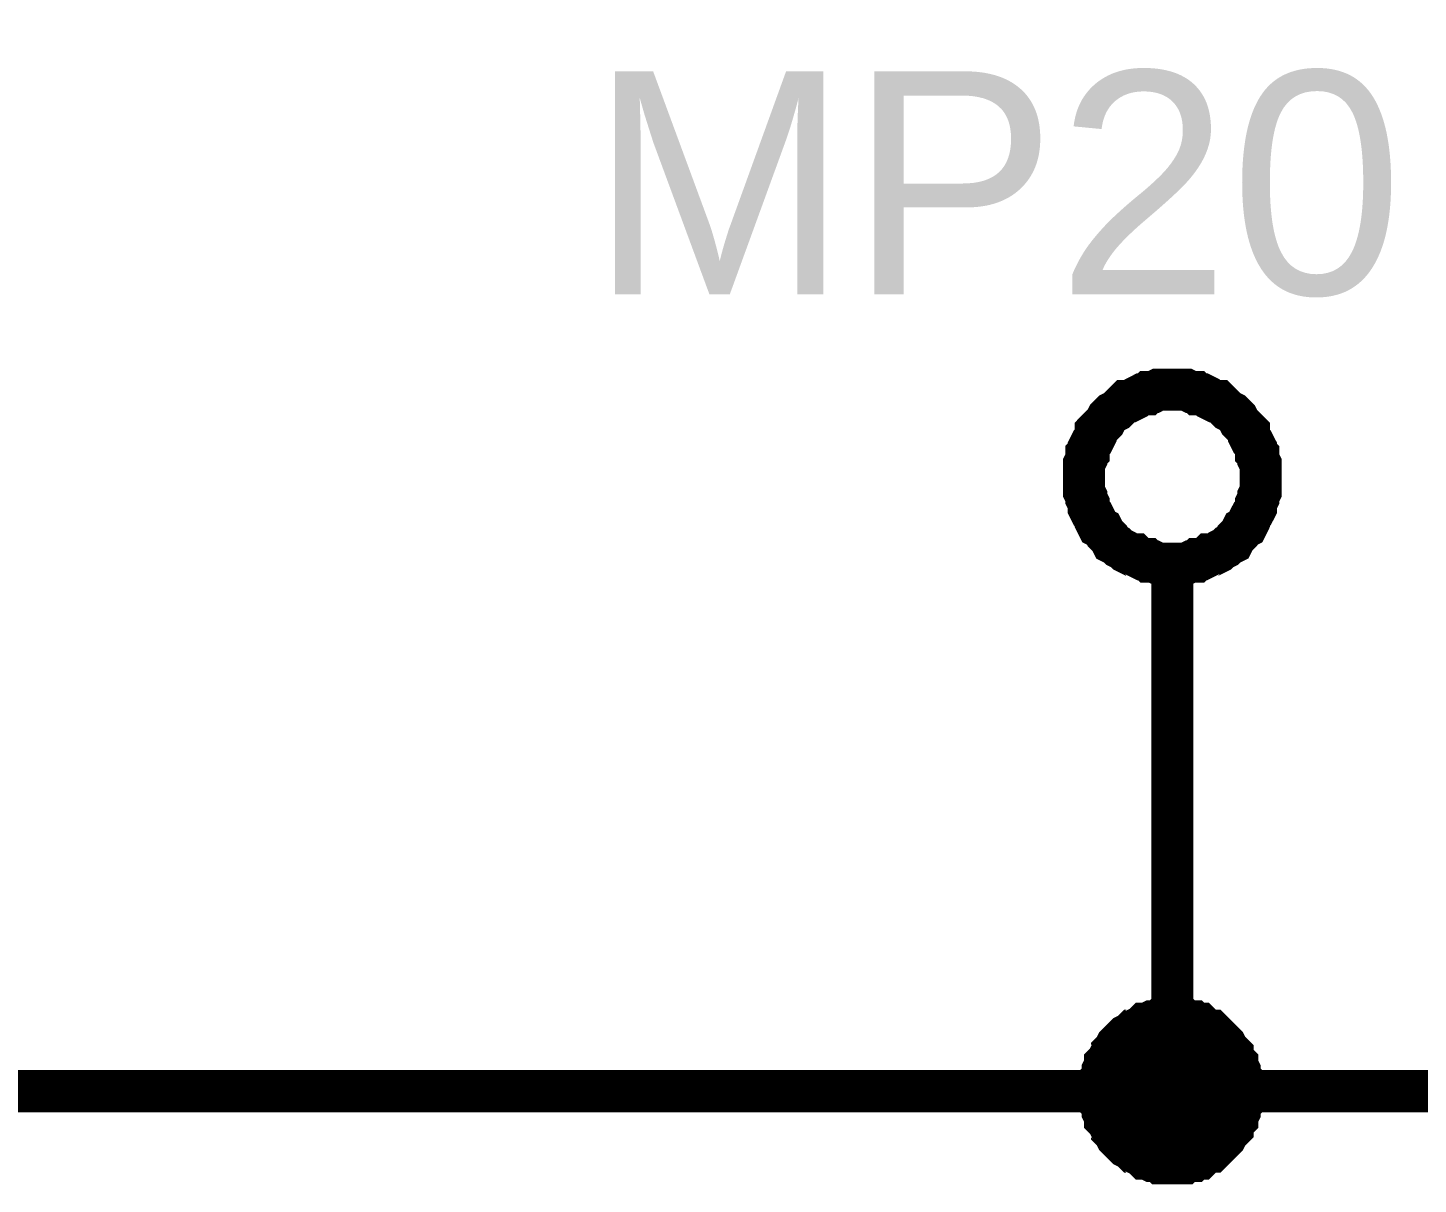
# Model space of a CAD drawing. Header units: millimetres. Extents: x -2024 to 917, y -725 to 13.
# Drawn here: x 803.76 to 813.67, y -351.96 to -343.72 of the extents above; entities that cross this region are included whole.
import ezdxf

# ---------------------------------------------------------------- set-up
doc = ezdxf.new("R2010")
doc.units = ezdxf.units.MM
doc.layers.add('Sheet', color=255, linetype='Continuous')
doc.styles.get("Standard").update_dxf_attribs({"font": 'arial.ttf'})

msp = doc.modelspace()

# ---------------------------------------------------------------- linework, layer by layer
at = {"layer": 'Sheet'}
for points, const_width in [([(819.4177, -336.2927), (821.9169, -336.2927), (821.9169, -351.295), (811.92, -351.295), (799.424, -351.295)], 0.2997), ([(811.2911, -346.9235), (811.2911, -346.8903), (811.2911, -346.8572), (811.2911, -346.8241), (811.3076, -346.791), (811.3076, -346.7579), (811.3242, -346.7413), (811.3242, -346.7082), (811.3408, -346.6751), (811.3573, -346.6585), (811.3739, -346.6254), (811.3739, -346.5923), (811.3904, -346.5757), (811.4235, -346.5426), (811.4401, -346.5261), (811.4566, -346.4929), (811.4732, -346.4764), (811.4897, -346.4598), (811.5228, -346.4433), (811.5394, -346.4267), (811.5725, -346.3936), (811.589, -346.377), (811.6221, -346.377), (811.6552, -346.3605), (811.6718, -346.3439), (811.7049, -346.3273), (811.738, -346.3273), (811.7545, -346.3108), (811.7876, -346.3108), (811.8207, -346.2942), (811.8538, -346.2942), (811.8869, -346.2942), (811.92, -346.2942)], 0.2997), ([(811.92, -346.2942), (811.8869, -346.2942), (811.8538, -346.2942), (811.8207, -346.2942), (811.7876, -346.3108), (811.7545, -346.3108), (811.738, -346.3273), (811.7049, -346.3273), (811.6718, -346.3439), (811.6552, -346.3605), (811.6221, -346.377), (811.589, -346.377), (811.5725, -346.3936), (811.5394, -346.4267), (811.5228, -346.4433), (811.4897, -346.4598), (811.4732, -346.4764), (811.4566, -346.4929), (811.4401, -346.5261), (811.4235, -346.5426), (811.3904, -346.5757), (811.3739, -346.5923), (811.3739, -346.6254), (811.3573, -346.6585), (811.3408, -346.6751), (811.3242, -346.7082), (811.3242, -346.7413), (811.3076, -346.7579), (811.3076, -346.791), (811.2911, -346.8241), (811.2911, -346.8572), (811.2911, -346.8903), (811.2911, -346.9235)], 0.2997), ([(811.92, -346.2942), (811.92, -346.2942)], 0.2997), ([(811.92, -346.2942), (811.9531, -346.2942), (811.9862, -346.2942), (812.0193, -346.2942), (812.0524, -346.3108), (812.0855, -346.3108), (812.1021, -346.3273), (812.1352, -346.3273), (812.1683, -346.3439), (812.1849, -346.3605), (812.218, -346.377), (812.2511, -346.377), (812.2676, -346.3936), (812.3007, -346.4267), (812.3173, -346.4433), (812.3504, -346.4598), (812.3669, -346.4764), (812.3835, -346.4929), (812.4, -346.5261), (812.4166, -346.5426), (812.4497, -346.5757), (812.4662, -346.5923), (812.4662, -346.6254), (812.4828, -346.6585), (812.4993, -346.6751), (812.5159, -346.7082), (812.5159, -346.7413), (812.5324, -346.7579), (812.5324, -346.791), (812.549, -346.8241), (812.549, -346.8572), (812.549, -346.8903), (812.549, -346.9235)], 0.2997), ([(812.549, -346.9235), (812.549, -346.8903), (812.549, -346.8572), (812.549, -346.8241), (812.5324, -346.791), (812.5324, -346.7579), (812.5159, -346.7413), (812.5159, -346.7082), (812.4993, -346.6751), (812.4828, -346.6585), (812.4662, -346.6254), (812.4662, -346.5923), (812.4497, -346.5757), (812.4166, -346.5426), (812.4, -346.5261), (812.3835, -346.4929), (812.3669, -346.4764), (812.3504, -346.4598), (812.3173, -346.4433), (812.3007, -346.4267), (812.2676, -346.3936), (812.2511, -346.377), (812.218, -346.377), (812.1849, -346.3605), (812.1683, -346.3439), (812.1352, -346.3273), (812.1021, -346.3273), (812.0855, -346.3108), (812.0524, -346.3108), (812.0193, -346.2942), (811.9862, -346.2942), (811.9531, -346.2942), (811.92, -346.2942)], 0.2997), ([(811.92, -347.5361), (811.8869, -347.5361), (811.8538, -347.5361), (811.8207, -347.5361), (811.7876, -347.5196), (811.7545, -347.5196), (811.738, -347.503), (811.7049, -347.503), (811.6718, -347.4865), (811.6552, -347.4699), (811.6221, -347.4699), (811.589, -347.4533), (811.5725, -347.4368), (811.5394, -347.4202), (811.5228, -347.4037), (811.4897, -347.3871), (811.4732, -347.354), (811.4566, -347.3374), (811.4401, -347.3209), (811.4235, -347.2878), (811.3904, -347.2712), (811.3739, -347.2381), (811.3739, -347.2215), (811.3573, -347.1884), (811.3408, -347.1718), (811.3242, -347.1387), (811.3242, -347.1056), (811.3076, -347.0725), (811.3076, -347.0559), (811.2911, -347.0228), (811.2911, -346.9897), (811.2911, -346.9566), (811.2911, -346.9235)], 0.2997), ([(811.2911, -346.9235), (811.2911, -346.9235)], 0.2997), ([(811.2911, -346.9235), (811.2911, -346.9566), (811.2911, -346.9897), (811.2911, -347.0228), (811.3076, -347.0559), (811.3076, -347.0725), (811.3242, -347.1056), (811.3242, -347.1387), (811.3408, -347.1718), (811.3573, -347.1884), (811.3739, -347.2215), (811.3739, -347.2381), (811.3904, -347.2712), (811.4235, -347.2878), (811.4401, -347.3209), (811.4566, -347.3374), (811.4732, -347.354), (811.4897, -347.3871), (811.5228, -347.4037), (811.5394, -347.4202), (811.5725, -347.4368), (811.589, -347.4533), (811.6221, -347.4699), (811.6552, -347.4699), (811.6718, -347.4865), (811.7049, -347.503), (811.738, -347.503), (811.7545, -347.5196), (811.7876, -347.5196), (811.8207, -347.5361), (811.8538, -347.5361), (811.8869, -347.5361), (811.92, -347.5361)], 0.2997), ([(812.549, -346.9235), (812.549, -346.9566), (812.549, -346.9897), (812.549, -347.0228), (812.5324, -347.0559), (812.5324, -347.0725), (812.5159, -347.1056), (812.5159, -347.1387), (812.4993, -347.1718), (812.4828, -347.1884), (812.4662, -347.2215), (812.4662, -347.2381), (812.4497, -347.2712), (812.4166, -347.2878), (812.4, -347.3209), (812.3835, -347.3374), (812.3669, -347.354), (812.3504, -347.3871), (812.3173, -347.4037), (812.3007, -347.4202), (812.2676, -347.4368), (812.2511, -347.4533), (812.218, -347.4699), (812.1849, -347.4699), (812.1683, -347.4865), (812.1352, -347.503), (812.1021, -347.503), (812.0855, -347.5196), (812.0524, -347.5196), (812.0193, -347.5361), (811.9862, -347.5361), (811.9531, -347.5361), (811.92, -347.5361)], 0.2997), ([(811.92, -347.5361), (811.9531, -347.5361), (811.9862, -347.5361), (812.0193, -347.5361), (812.0524, -347.5196), (812.0855, -347.5196), (812.1021, -347.503), (812.1352, -347.503), (812.1683, -347.4865), (812.1849, -347.4699), (812.218, -347.4699), (812.2511, -347.4533), (812.2676, -347.4368), (812.3007, -347.4202), (812.3173, -347.4037), (812.3504, -347.3871), (812.3669, -347.354), (812.3835, -347.3374), (812.4, -347.3209), (812.4166, -347.2878), (812.4497, -347.2712), (812.4662, -347.2381), (812.4662, -347.2215), (812.4828, -347.1884), (812.4993, -347.1718), (812.5159, -347.1387), (812.5159, -347.1056), (812.5324, -347.0725), (812.5324, -347.0559), (812.549, -347.0228), (812.549, -346.9897), (812.549, -346.9566), (812.549, -346.9235)], 0.2997), ([(812.549, -346.9235), (812.549, -346.9235), (812.549, -346.9235), (812.549, -346.9235), (812.549, -346.9235), (812.549, -346.9235), (812.549, -346.9235), (812.549, -346.9235), (812.549, -346.9235), (812.549, -346.9235), (812.549, -346.9235), (812.549, -346.9235), (812.549, -346.9235), (812.549, -346.9235), (812.549, -346.9235), (812.549, -346.9235), (812.549, -346.9235), (812.549, -346.9235), (812.549, -346.9235), (812.549, -346.9235), (812.549, -346.9235), (812.549, -346.9235), (812.549, -346.9235), (812.549, -346.9235), (812.549, -346.9235), (812.549, -346.9235), (812.549, -346.9235), (812.549, -346.9235), (812.549, -346.9235), (812.549, -346.9235), (812.549, -346.9235), (812.549, -346.9235), (812.549, -346.9235)], 0.2997), ([(812.549, -346.9235), (812.549, -346.9235)], 0.2997), ([(811.92, -347.5361), (811.92, -348.7946)], 0.2997), ([(811.92, -347.5361), (811.92, -347.5361)], 0.2997), ([(811.92, -348.7946), (811.92, -351.295)], 0.2997), ([(811.407, -351.295), (811.407, -351.2619), (811.407, -351.2453), (811.407, -351.2122), (811.4235, -351.1957), (811.4235, -351.1625), (811.4235, -351.146), (811.4401, -351.1129), (811.4401, -351.0963), (811.4566, -351.0797), (811.4732, -351.0466), (811.4897, -351.0301), (811.4897, -351.0135), (811.5063, -350.9969), (811.5228, -350.9638), (811.5394, -350.9473), (811.5559, -350.9307), (811.5725, -350.9142), (811.589, -350.8976), (811.6221, -350.881), (811.6387, -350.8645), (811.6552, -350.8645), (811.6718, -350.8479), (811.7049, -350.8314), (811.7214, -350.8148), (811.738, -350.8148), (811.7711, -350.7982), (811.7876, -350.7982), (811.8207, -350.7982), (811.8373, -350.7817), (811.8704, -350.7817), (811.8869, -350.7817), (811.92, -350.7817)], 0.2997), ([(811.407, -351.295), (811.407, -351.2619), (811.407, -351.2453), (811.407, -351.2122), (811.4235, -351.1957), (811.4235, -351.1625), (811.4235, -351.146), (811.4401, -351.1129), (811.4401, -351.0963), (811.4566, -351.0797), (811.4732, -351.0466), (811.4897, -351.0301), (811.4897, -351.0135), (811.5063, -350.9969), (811.5228, -350.9638), (811.5394, -350.9473), (811.5559, -350.9307), (811.5725, -350.9142), (811.589, -350.8976), (811.6221, -350.881), (811.6387, -350.8645), (811.6552, -350.8645), (811.6718, -350.8479), (811.7049, -350.8314), (811.7214, -350.8148), (811.738, -350.8148), (811.7711, -350.7982), (811.7876, -350.7982), (811.8207, -350.7982), (811.8373, -350.7817), (811.8704, -350.7817), (811.8869, -350.7817), (811.92, -350.7817)], 0.2997), ([(811.407, -351.295), (811.407, -351.2619), (811.407, -351.2453), (811.407, -351.2122), (811.4235, -351.1957), (811.4235, -351.1625), (811.4235, -351.146), (811.4401, -351.1129), (811.4401, -351.0963), (811.4566, -351.0797), (811.4732, -351.0466), (811.4897, -351.0301), (811.4897, -351.0135), (811.5063, -350.9969), (811.5228, -350.9638), (811.5394, -350.9473), (811.5559, -350.9307), (811.5725, -350.9142), (811.589, -350.8976), (811.6221, -350.881), (811.6387, -350.8645), (811.6552, -350.8645), (811.6718, -350.8479), (811.7049, -350.8314), (811.7214, -350.8148), (811.738, -350.8148), (811.7711, -350.7982), (811.7876, -350.7982), (811.8207, -350.7982), (811.8373, -350.7817), (811.8704, -350.7817), (811.8869, -350.7817), (811.92, -350.7817)], 0.2997), ([(811.407, -351.295), (811.407, -351.2619), (811.407, -351.2453), (811.407, -351.2122), (811.4235, -351.1957), (811.4235, -351.1625), (811.4235, -351.146), (811.4401, -351.1129), (811.4401, -351.0963), (811.4566, -351.0797), (811.4732, -351.0466), (811.4897, -351.0301), (811.4897, -351.0135), (811.5063, -350.9969), (811.5228, -350.9638), (811.5394, -350.9473), (811.5559, -350.9307), (811.5725, -350.9142), (811.589, -350.8976), (811.6221, -350.881), (811.6387, -350.8645), (811.6552, -350.8645), (811.6718, -350.8479), (811.7049, -350.8314), (811.7214, -350.8148), (811.738, -350.8148), (811.7711, -350.7982), (811.7876, -350.7982), (811.8207, -350.7982), (811.8373, -350.7817), (811.8704, -350.7817), (811.8869, -350.7817), (811.92, -350.7817)], 0.2997), ([(811.92, -350.7817), (811.92, -350.7817)], 0.2997), ([(811.92, -350.7817), (811.9531, -350.7817), (811.9697, -350.7817), (812.0028, -350.7817), (812.0193, -350.7982), (812.0524, -350.7982), (812.069, -350.7982), (812.0855, -350.8148), (812.1187, -350.8148), (812.1352, -350.8314), (812.1518, -350.8479), (812.1849, -350.8645), (812.2014, -350.8645), (812.218, -350.881), (812.2345, -350.8976), (812.2511, -350.9142), (812.2676, -350.9307), (812.2842, -350.9473), (812.3007, -350.9638), (812.3173, -350.9969), (812.3338, -351.0135), (812.3504, -351.0301), (812.3504, -351.0466), (812.3669, -351.0797), (812.3835, -351.0963), (812.3835, -351.1129), (812.4, -351.146), (812.4, -351.1625), (812.4, -351.1957), (812.4166, -351.2122), (812.4166, -351.2453), (812.4166, -351.2619), (812.4166, -351.295)], 0.2997), ([(811.92, -350.7817), (811.92, -350.7817)], 0.2997), ([(811.92, -350.7817), (811.9531, -350.7817), (811.9697, -350.7817), (812.0028, -350.7817), (812.0193, -350.7982), (812.0524, -350.7982), (812.069, -350.7982), (812.0855, -350.8148), (812.1187, -350.8148), (812.1352, -350.8314), (812.1518, -350.8479), (812.1849, -350.8645), (812.2014, -350.8645), (812.218, -350.881), (812.2345, -350.8976), (812.2511, -350.9142), (812.2676, -350.9307), (812.2842, -350.9473), (812.3007, -350.9638), (812.3173, -350.9969), (812.3338, -351.0135), (812.3504, -351.0301), (812.3504, -351.0466), (812.3669, -351.0797), (812.3835, -351.0963), (812.3835, -351.1129), (812.4, -351.146), (812.4, -351.1625), (812.4, -351.1957), (812.4166, -351.2122), (812.4166, -351.2453), (812.4166, -351.2619), (812.4166, -351.295)], 0.2997), ([(811.92, -350.7817), (811.92, -350.7817)], 0.2997), ([(811.92, -350.7817), (811.9531, -350.7817), (811.9697, -350.7817), (812.0028, -350.7817), (812.0193, -350.7982), (812.0524, -350.7982), (812.069, -350.7982), (812.0855, -350.8148), (812.1187, -350.8148), (812.1352, -350.8314), (812.1518, -350.8479), (812.1849, -350.8645), (812.2014, -350.8645), (812.218, -350.881), (812.2345, -350.8976), (812.2511, -350.9142), (812.2676, -350.9307), (812.2842, -350.9473), (812.3007, -350.9638), (812.3173, -350.9969), (812.3338, -351.0135), (812.3504, -351.0301), (812.3504, -351.0466), (812.3669, -351.0797), (812.3835, -351.0963), (812.3835, -351.1129), (812.4, -351.146), (812.4, -351.1625), (812.4, -351.1957), (812.4166, -351.2122), (812.4166, -351.2453), (812.4166, -351.2619), (812.4166, -351.295)], 0.2997), ([(811.92, -350.7817), (811.92, -350.7817)], 0.2997), ([(811.92, -350.7817), (811.9531, -350.7817), (811.9697, -350.7817), (812.0028, -350.7817), (812.0193, -350.7982), (812.0524, -350.7982), (812.069, -350.7982), (812.0855, -350.8148), (812.1187, -350.8148), (812.1352, -350.8314), (812.1518, -350.8479), (812.1849, -350.8645), (812.2014, -350.8645), (812.218, -350.881), (812.2345, -350.8976), (812.2511, -350.9142), (812.2676, -350.9307), (812.2842, -350.9473), (812.3007, -350.9638), (812.3173, -350.9969), (812.3338, -351.0135), (812.3504, -351.0301), (812.3504, -351.0466), (812.3669, -351.0797), (812.3835, -351.0963), (812.3835, -351.1129), (812.4, -351.146), (812.4, -351.1625), (812.4, -351.1957), (812.4166, -351.2122), (812.4166, -351.2453), (812.4166, -351.2619), (812.4166, -351.295)], 0.2997), ([(811.407, -351.295), (811.407, -351.2619), (811.407, -351.2453), (811.407, -351.2122), (811.4235, -351.1957), (811.4235, -351.1625), (811.4235, -351.146), (811.4401, -351.1129), (811.4401, -351.0963), (811.4566, -351.0797), (811.4732, -351.0466), (811.4897, -351.0301), (811.4897, -351.0135), (811.5063, -350.9969), (811.5228, -350.9638), (811.5394, -350.9473), (811.5559, -350.9307), (811.5725, -350.9142), (811.589, -350.8976), (811.6221, -350.881), (811.6387, -350.8645), (811.6552, -350.8645), (811.6718, -350.8479), (811.7049, -350.8314), (811.7214, -350.8148), (811.738, -350.8148), (811.7711, -350.7982), (811.7876, -350.7982), (811.8207, -350.7982), (811.8373, -350.7817), (811.8704, -350.7817), (811.8869, -350.7817), (811.92, -350.7817)], 0.0991), ([(811.407, -351.295), (811.407, -351.2619), (811.407, -351.2453), (811.407, -351.2122), (811.4235, -351.1957), (811.4235, -351.1625), (811.4235, -351.146), (811.4401, -351.1129), (811.4401, -351.0963), (811.4566, -351.0797), (811.4732, -351.0466), (811.4897, -351.0301), (811.4897, -351.0135), (811.5063, -350.9969), (811.5228, -350.9638), (811.5394, -350.9473), (811.5559, -350.9307), (811.5725, -350.9142), (811.589, -350.8976), (811.6221, -350.881), (811.6387, -350.8645), (811.6552, -350.8645), (811.6718, -350.8479), (811.7049, -350.8314), (811.7214, -350.8148), (811.738, -350.8148), (811.7711, -350.7982), (811.7876, -350.7982), (811.8207, -350.7982), (811.8373, -350.7817), (811.8704, -350.7817), (811.8869, -350.7817), (811.92, -350.7817)], 0.0991), ([(811.407, -351.295), (811.407, -351.2619), (811.407, -351.2453), (811.407, -351.2122), (811.4235, -351.1957), (811.4235, -351.1625), (811.4235, -351.146), (811.4401, -351.1129), (811.4401, -351.0963), (811.4566, -351.0797), (811.4732, -351.0466), (811.4897, -351.0301), (811.4897, -351.0135), (811.5063, -350.9969), (811.5228, -350.9638), (811.5394, -350.9473), (811.5559, -350.9307), (811.5725, -350.9142), (811.589, -350.8976), (811.6221, -350.881), (811.6387, -350.8645), (811.6552, -350.8645), (811.6718, -350.8479), (811.7049, -350.8314), (811.7214, -350.8148), (811.738, -350.8148), (811.7711, -350.7982), (811.7876, -350.7982), (811.8207, -350.7982), (811.8373, -350.7817), (811.8704, -350.7817), (811.8869, -350.7817), (811.92, -350.7817)], 0.0991), ([(811.407, -351.295), (811.407, -351.2619), (811.407, -351.2453), (811.407, -351.2122), (811.4235, -351.1957), (811.4235, -351.1625), (811.4235, -351.146), (811.4401, -351.1129), (811.4401, -351.0963), (811.4566, -351.0797), (811.4732, -351.0466), (811.4897, -351.0301), (811.4897, -351.0135), (811.5063, -350.9969), (811.5228, -350.9638), (811.5394, -350.9473), (811.5559, -350.9307), (811.5725, -350.9142), (811.589, -350.8976), (811.6221, -350.881), (811.6387, -350.8645), (811.6552, -350.8645), (811.6718, -350.8479), (811.7049, -350.8314), (811.7214, -350.8148), (811.738, -350.8148), (811.7711, -350.7982), (811.7876, -350.7982), (811.8207, -350.7982), (811.8373, -350.7817), (811.8704, -350.7817), (811.8869, -350.7817), (811.92, -350.7817)], 0.0991), ([(811.92, -350.7817), (811.92, -350.7817)], 0.0991), ([(811.92, -350.7817), (811.9531, -350.7817), (811.9697, -350.7817), (812.0028, -350.7817), (812.0193, -350.7982), (812.0524, -350.7982), (812.069, -350.7982), (812.0855, -350.8148), (812.1187, -350.8148), (812.1352, -350.8314), (812.1518, -350.8479), (812.1849, -350.8645), (812.2014, -350.8645), (812.218, -350.881), (812.2345, -350.8976), (812.2511, -350.9142), (812.2676, -350.9307), (812.2842, -350.9473), (812.3007, -350.9638), (812.3173, -350.9969), (812.3338, -351.0135), (812.3504, -351.0301), (812.3504, -351.0466), (812.3669, -351.0797), (812.3835, -351.0963), (812.3835, -351.1129), (812.4, -351.146), (812.4, -351.1625), (812.4, -351.1957), (812.4166, -351.2122), (812.4166, -351.2453), (812.4166, -351.2619), (812.4166, -351.295)], 0.0991), ([(811.92, -350.7817), (811.92, -350.7817)], 0.0991), ([(811.92, -350.7817), (811.9531, -350.7817), (811.9697, -350.7817), (812.0028, -350.7817), (812.0193, -350.7982), (812.0524, -350.7982), (812.069, -350.7982), (812.0855, -350.8148), (812.1187, -350.8148), (812.1352, -350.8314), (812.1518, -350.8479), (812.1849, -350.8645), (812.2014, -350.8645), (812.218, -350.881), (812.2345, -350.8976), (812.2511, -350.9142), (812.2676, -350.9307), (812.2842, -350.9473), (812.3007, -350.9638), (812.3173, -350.9969), (812.3338, -351.0135), (812.3504, -351.0301), (812.3504, -351.0466), (812.3669, -351.0797), (812.3835, -351.0963), (812.3835, -351.1129), (812.4, -351.146), (812.4, -351.1625), (812.4, -351.1957), (812.4166, -351.2122), (812.4166, -351.2453), (812.4166, -351.2619), (812.4166, -351.295)], 0.0991), ([(811.92, -350.7817), (811.92, -350.7817)], 0.0991), ([(811.92, -350.7817), (811.9531, -350.7817), (811.9697, -350.7817), (812.0028, -350.7817), (812.0193, -350.7982), (812.0524, -350.7982), (812.069, -350.7982), (812.0855, -350.8148), (812.1187, -350.8148), (812.1352, -350.8314), (812.1518, -350.8479), (812.1849, -350.8645), (812.2014, -350.8645), (812.218, -350.881), (812.2345, -350.8976), (812.2511, -350.9142), (812.2676, -350.9307), (812.2842, -350.9473), (812.3007, -350.9638), (812.3173, -350.9969), (812.3338, -351.0135), (812.3504, -351.0301), (812.3504, -351.0466), (812.3669, -351.0797), (812.3835, -351.0963), (812.3835, -351.1129), (812.4, -351.146), (812.4, -351.1625), (812.4, -351.1957), (812.4166, -351.2122), (812.4166, -351.2453), (812.4166, -351.2619), (812.4166, -351.295)], 0.0991), ([(811.92, -350.7817), (811.92, -350.7817)], 0.0991), ([(811.92, -350.7817), (811.9531, -350.7817), (811.9697, -350.7817), (812.0028, -350.7817), (812.0193, -350.7982), (812.0524, -350.7982), (812.069, -350.7982), (812.0855, -350.8148), (812.1187, -350.8148), (812.1352, -350.8314), (812.1518, -350.8479), (812.1849, -350.8645), (812.2014, -350.8645), (812.218, -350.881), (812.2345, -350.8976), (812.2511, -350.9142), (812.2676, -350.9307), (812.2842, -350.9473), (812.3007, -350.9638), (812.3173, -350.9969), (812.3338, -351.0135), (812.3504, -351.0301), (812.3504, -351.0466), (812.3669, -351.0797), (812.3835, -351.0963), (812.3835, -351.1129), (812.4, -351.146), (812.4, -351.1625), (812.4, -351.1957), (812.4166, -351.2122), (812.4166, -351.2453), (812.4166, -351.2619), (812.4166, -351.295)], 0.0991), ([(811.92, -351.8083), (811.8869, -351.8083), (811.8704, -351.8083), (811.8373, -351.8083), (811.8207, -351.7918), (811.7876, -351.7918), (811.7711, -351.7918), (811.738, -351.7752), (811.7214, -351.7752), (811.7049, -351.7587), (811.6718, -351.7421), (811.6552, -351.7255), (811.6387, -351.7255), (811.6221, -351.709), (811.589, -351.6924), (811.5725, -351.6759), (811.5559, -351.6593), (811.5394, -351.6427), (811.5228, -351.6262), (811.5063, -351.5931), (811.4897, -351.5765), (811.4897, -351.5599), (811.4732, -351.5434), (811.4566, -351.5103), (811.4401, -351.4937), (811.4401, -351.4772), (811.4235, -351.444), (811.4235, -351.4275), (811.4235, -351.3944), (811.407, -351.3778), (811.407, -351.3447), (811.407, -351.3281), (811.407, -351.295)], 0.2997), ([(811.407, -351.295), (811.407, -351.295)], 0.2997), ([(811.92, -351.8083), (811.8869, -351.8083), (811.8704, -351.8083), (811.8373, -351.8083), (811.8207, -351.7918), (811.7876, -351.7918), (811.7711, -351.7918), (811.738, -351.7752), (811.7214, -351.7752), (811.7049, -351.7587), (811.6718, -351.7421), (811.6552, -351.7255), (811.6387, -351.7255), (811.6221, -351.709), (811.589, -351.6924), (811.5725, -351.6759), (811.5559, -351.6593), (811.5394, -351.6427), (811.5228, -351.6262), (811.5063, -351.5931), (811.4897, -351.5765), (811.4897, -351.5599), (811.4732, -351.5434), (811.4566, -351.5103), (811.4401, -351.4937), (811.4401, -351.4772), (811.4235, -351.444), (811.4235, -351.4275), (811.4235, -351.3944), (811.407, -351.3778), (811.407, -351.3447), (811.407, -351.3281), (811.407, -351.295)], 0.2997), ([(811.407, -351.295), (811.407, -351.295)], 0.2997), ([(811.92, -351.8083), (811.8869, -351.8083), (811.8704, -351.8083), (811.8373, -351.8083), (811.8207, -351.7918), (811.7876, -351.7918), (811.7711, -351.7918), (811.738, -351.7752), (811.7214, -351.7752), (811.7049, -351.7587), (811.6718, -351.7421), (811.6552, -351.7255), (811.6387, -351.7255), (811.6221, -351.709), (811.589, -351.6924), (811.5725, -351.6759), (811.5559, -351.6593), (811.5394, -351.6427), (811.5228, -351.6262), (811.5063, -351.5931), (811.4897, -351.5765), (811.4897, -351.5599), (811.4732, -351.5434), (811.4566, -351.5103), (811.4401, -351.4937), (811.4401, -351.4772), (811.4235, -351.444), (811.4235, -351.4275), (811.4235, -351.3944), (811.407, -351.3778), (811.407, -351.3447), (811.407, -351.3281), (811.407, -351.295)], 0.2997), ([(811.407, -351.295), (811.407, -351.295)], 0.2997), ([(811.92, -351.8083), (811.8869, -351.8083), (811.8704, -351.8083), (811.8373, -351.8083), (811.8207, -351.7918), (811.7876, -351.7918), (811.7711, -351.7918), (811.738, -351.7752), (811.7214, -351.7752), (811.7049, -351.7587), (811.6718, -351.7421), (811.6552, -351.7255), (811.6387, -351.7255), (811.6221, -351.709), (811.589, -351.6924), (811.5725, -351.6759), (811.5559, -351.6593), (811.5394, -351.6427), (811.5228, -351.6262), (811.5063, -351.5931), (811.4897, -351.5765), (811.4897, -351.5599), (811.4732, -351.5434), (811.4566, -351.5103), (811.4401, -351.4937), (811.4401, -351.4772), (811.4235, -351.444), (811.4235, -351.4275), (811.4235, -351.3944), (811.407, -351.3778), (811.407, -351.3447), (811.407, -351.3281), (811.407, -351.295)], 0.2997), ([(811.407, -351.295), (811.407, -351.295)], 0.2997), ([(812.4166, -351.295), (812.4166, -351.3281), (812.4166, -351.3447), (812.4166, -351.3778), (812.4, -351.3944), (812.4, -351.4275), (812.4, -351.444), (812.3835, -351.4772), (812.3835, -351.4937), (812.3669, -351.5103), (812.3504, -351.5434), (812.3504, -351.5599), (812.3338, -351.5765), (812.3173, -351.5931), (812.3007, -351.6262), (812.2842, -351.6427), (812.2676, -351.6593), (812.2511, -351.6759), (812.2345, -351.6924), (812.218, -351.709), (812.2014, -351.7255), (812.1849, -351.7255), (812.1518, -351.7421), (812.1352, -351.7587), (812.1187, -351.7752), (812.0855, -351.7752), (812.069, -351.7918), (812.0524, -351.7918), (812.0193, -351.7918), (812.0028, -351.8083), (811.9697, -351.8083), (811.9531, -351.8083), (811.92, -351.8083)], 0.2997), ([(812.4166, -351.295), (812.4166, -351.3281), (812.4166, -351.3447), (812.4166, -351.3778), (812.4, -351.3944), (812.4, -351.4275), (812.4, -351.444), (812.3835, -351.4772), (812.3835, -351.4937), (812.3669, -351.5103), (812.3504, -351.5434), (812.3504, -351.5599), (812.3338, -351.5765), (812.3173, -351.5931), (812.3007, -351.6262), (812.2842, -351.6427), (812.2676, -351.6593), (812.2511, -351.6759), (812.2345, -351.6924), (812.218, -351.709), (812.2014, -351.7255), (812.1849, -351.7255), (812.1518, -351.7421), (812.1352, -351.7587), (812.1187, -351.7752), (812.0855, -351.7752), (812.069, -351.7918), (812.0524, -351.7918), (812.0193, -351.7918), (812.0028, -351.8083), (811.9697, -351.8083), (811.9531, -351.8083), (811.92, -351.8083)], 0.2997), ([(812.4166, -351.295), (812.4166, -351.3281), (812.4166, -351.3447), (812.4166, -351.3778), (812.4, -351.3944), (812.4, -351.4275), (812.4, -351.444), (812.3835, -351.4772), (812.3835, -351.4937), (812.3669, -351.5103), (812.3504, -351.5434), (812.3504, -351.5599), (812.3338, -351.5765), (812.3173, -351.5931), (812.3007, -351.6262), (812.2842, -351.6427), (812.2676, -351.6593), (812.2511, -351.6759), (812.2345, -351.6924), (812.218, -351.709), (812.2014, -351.7255), (812.1849, -351.7255), (812.1518, -351.7421), (812.1352, -351.7587), (812.1187, -351.7752), (812.0855, -351.7752), (812.069, -351.7918), (812.0524, -351.7918), (812.0193, -351.7918), (812.0028, -351.8083), (811.9697, -351.8083), (811.9531, -351.8083), (811.92, -351.8083)], 0.2997), ([(812.4166, -351.295), (812.4166, -351.3281), (812.4166, -351.3447), (812.4166, -351.3778), (812.4, -351.3944), (812.4, -351.4275), (812.4, -351.444), (812.3835, -351.4772), (812.3835, -351.4937), (812.3669, -351.5103), (812.3504, -351.5434), (812.3504, -351.5599), (812.3338, -351.5765), (812.3173, -351.5931), (812.3007, -351.6262), (812.2842, -351.6427), (812.2676, -351.6593), (812.2511, -351.6759), (812.2345, -351.6924), (812.218, -351.709), (812.2014, -351.7255), (812.1849, -351.7255), (812.1518, -351.7421), (812.1352, -351.7587), (812.1187, -351.7752), (812.0855, -351.7752), (812.069, -351.7918), (812.0524, -351.7918), (812.0193, -351.7918), (812.0028, -351.8083), (811.9697, -351.8083), (811.9531, -351.8083), (811.92, -351.8083)], 0.2997), ([(812.4166, -351.295), (812.4166, -351.295), (812.4166, -351.295), (812.4166, -351.295), (812.4166, -351.295), (812.4166, -351.295), (812.4166, -351.295), (812.4166, -351.295), (812.4166, -351.295), (812.4166, -351.295), (812.4166, -351.295), (812.4166, -351.295), (812.4166, -351.295), (812.4166, -351.295), (812.4166, -351.295), (812.4166, -351.295), (812.4166, -351.295), (812.4166, -351.295), (812.4166, -351.295), (812.4166, -351.295), (812.4166, -351.295), (812.4166, -351.295), (812.4166, -351.295), (812.4166, -351.295), (812.4166, -351.295), (812.4166, -351.295), (812.4166, -351.295), (812.4166, -351.295), (812.4166, -351.295), (812.4166, -351.295), (812.4166, -351.295), (812.4166, -351.295), (812.4166, -351.295)], 0.2997), ([(812.4166, -351.295), (812.4166, -351.295)], 0.2997), ([(812.4166, -351.295), (812.4166, -351.295), (812.4166, -351.295), (812.4166, -351.295), (812.4166, -351.295), (812.4166, -351.295), (812.4166, -351.295), (812.4166, -351.295), (812.4166, -351.295), (812.4166, -351.295), (812.4166, -351.295), (812.4166, -351.295), (812.4166, -351.295), (812.4166, -351.295), (812.4166, -351.295), (812.4166, -351.295), (812.4166, -351.295), (812.4166, -351.295), (812.4166, -351.295), (812.4166, -351.295), (812.4166, -351.295), (812.4166, -351.295), (812.4166, -351.295), (812.4166, -351.295), (812.4166, -351.295), (812.4166, -351.295), (812.4166, -351.295), (812.4166, -351.295), (812.4166, -351.295), (812.4166, -351.295), (812.4166, -351.295), (812.4166, -351.295), (812.4166, -351.295)], 0.2997), ([(812.4166, -351.295), (812.4166, -351.295)], 0.2997), ([(812.4166, -351.295), (812.4166, -351.295), (812.4166, -351.295), (812.4166, -351.295), (812.4166, -351.295), (812.4166, -351.295), (812.4166, -351.295), (812.4166, -351.295), (812.4166, -351.295), (812.4166, -351.295), (812.4166, -351.295), (812.4166, -351.295), (812.4166, -351.295), (812.4166, -351.295), (812.4166, -351.295), (812.4166, -351.295), (812.4166, -351.295), (812.4166, -351.295), (812.4166, -351.295), (812.4166, -351.295), (812.4166, -351.295), (812.4166, -351.295), (812.4166, -351.295), (812.4166, -351.295), (812.4166, -351.295), (812.4166, -351.295), (812.4166, -351.295), (812.4166, -351.295), (812.4166, -351.295), (812.4166, -351.295), (812.4166, -351.295), (812.4166, -351.295), (812.4166, -351.295)], 0.2997), ([(812.4166, -351.295), (812.4166, -351.295)], 0.2997), ([(812.4166, -351.295), (812.4166, -351.295), (812.4166, -351.295), (812.4166, -351.295), (812.4166, -351.295), (812.4166, -351.295), (812.4166, -351.295), (812.4166, -351.295), (812.4166, -351.295), (812.4166, -351.295), (812.4166, -351.295), (812.4166, -351.295), (812.4166, -351.295), (812.4166, -351.295), (812.4166, -351.295), (812.4166, -351.295), (812.4166, -351.295), (812.4166, -351.295), (812.4166, -351.295), (812.4166, -351.295), (812.4166, -351.295), (812.4166, -351.295), (812.4166, -351.295), (812.4166, -351.295), (812.4166, -351.295), (812.4166, -351.295), (812.4166, -351.295), (812.4166, -351.295), (812.4166, -351.295), (812.4166, -351.295), (812.4166, -351.295), (812.4166, -351.295), (812.4166, -351.295)], 0.2997), ([(812.4166, -351.295), (812.4166, -351.295)], 0.2997), ([(811.92, -351.8083), (811.8869, -351.8083), (811.8704, -351.8083), (811.8373, -351.8083), (811.8207, -351.7918), (811.7876, -351.7918), (811.7711, -351.7918), (811.738, -351.7752), (811.7214, -351.7752), (811.7049, -351.7587), (811.6718, -351.7421), (811.6552, -351.7255), (811.6387, -351.7255), (811.6221, -351.709), (811.589, -351.6924), (811.5725, -351.6759), (811.5559, -351.6593), (811.5394, -351.6427), (811.5228, -351.6262), (811.5063, -351.5931), (811.4897, -351.5765), (811.4897, -351.5599), (811.4732, -351.5434), (811.4566, -351.5103), (811.4401, -351.4937), (811.4401, -351.4772), (811.4235, -351.444), (811.4235, -351.4275), (811.4235, -351.3944), (811.407, -351.3778), (811.407, -351.3447), (811.407, -351.3281), (811.407, -351.295)], 0.0991), ([(811.407, -351.295), (811.407, -351.295)], 0.0991), ([(811.92, -351.8083), (811.8869, -351.8083), (811.8704, -351.8083), (811.8373, -351.8083), (811.8207, -351.7918), (811.7876, -351.7918), (811.7711, -351.7918), (811.738, -351.7752), (811.7214, -351.7752), (811.7049, -351.7587), (811.6718, -351.7421), (811.6552, -351.7255), (811.6387, -351.7255), (811.6221, -351.709), (811.589, -351.6924), (811.5725, -351.6759), (811.5559, -351.6593), (811.5394, -351.6427), (811.5228, -351.6262), (811.5063, -351.5931), (811.4897, -351.5765), (811.4897, -351.5599), (811.4732, -351.5434), (811.4566, -351.5103), (811.4401, -351.4937), (811.4401, -351.4772), (811.4235, -351.444), (811.4235, -351.4275), (811.4235, -351.3944), (811.407, -351.3778), (811.407, -351.3447), (811.407, -351.3281), (811.407, -351.295)], 0.0991), ([(811.407, -351.295), (811.407, -351.295)], 0.0991), ([(811.92, -351.8083), (811.8869, -351.8083), (811.8704, -351.8083), (811.8373, -351.8083), (811.8207, -351.7918), (811.7876, -351.7918), (811.7711, -351.7918), (811.738, -351.7752), (811.7214, -351.7752), (811.7049, -351.7587), (811.6718, -351.7421), (811.6552, -351.7255), (811.6387, -351.7255), (811.6221, -351.709), (811.589, -351.6924), (811.5725, -351.6759), (811.5559, -351.6593), (811.5394, -351.6427), (811.5228, -351.6262), (811.5063, -351.5931), (811.4897, -351.5765), (811.4897, -351.5599), (811.4732, -351.5434), (811.4566, -351.5103), (811.4401, -351.4937), (811.4401, -351.4772), (811.4235, -351.444), (811.4235, -351.4275), (811.4235, -351.3944), (811.407, -351.3778), (811.407, -351.3447), (811.407, -351.3281), (811.407, -351.295)], 0.0991), ([(811.407, -351.295), (811.407, -351.295)], 0.0991), ([(811.92, -351.8083), (811.8869, -351.8083), (811.8704, -351.8083), (811.8373, -351.8083), (811.8207, -351.7918), (811.7876, -351.7918), (811.7711, -351.7918), (811.738, -351.7752), (811.7214, -351.7752), (811.7049, -351.7587), (811.6718, -351.7421), (811.6552, -351.7255), (811.6387, -351.7255), (811.6221, -351.709), (811.589, -351.6924), (811.5725, -351.6759), (811.5559, -351.6593), (811.5394, -351.6427), (811.5228, -351.6262), (811.5063, -351.5931), (811.4897, -351.5765), (811.4897, -351.5599), (811.4732, -351.5434), (811.4566, -351.5103), (811.4401, -351.4937), (811.4401, -351.4772), (811.4235, -351.444), (811.4235, -351.4275), (811.4235, -351.3944), (811.407, -351.3778), (811.407, -351.3447), (811.407, -351.3281), (811.407, -351.295)], 0.0991), ([(811.407, -351.295), (811.407, -351.295)], 0.0991), ([(812.4166, -351.295), (812.4166, -351.3281), (812.4166, -351.3447), (812.4166, -351.3778), (812.4, -351.3944), (812.4, -351.4275), (812.4, -351.444), (812.3835, -351.4772), (812.3835, -351.4937), (812.3669, -351.5103), (812.3504, -351.5434), (812.3504, -351.5599), (812.3338, -351.5765), (812.3173, -351.5931), (812.3007, -351.6262), (812.2842, -351.6427), (812.2676, -351.6593), (812.2511, -351.6759), (812.2345, -351.6924), (812.218, -351.709), (812.2014, -351.7255), (812.1849, -351.7255), (812.1518, -351.7421), (812.1352, -351.7587), (812.1187, -351.7752), (812.0855, -351.7752), (812.069, -351.7918), (812.0524, -351.7918), (812.0193, -351.7918), (812.0028, -351.8083), (811.9697, -351.8083), (811.9531, -351.8083), (811.92, -351.8083)], 0.0991), ([(812.4166, -351.295), (812.4166, -351.3281), (812.4166, -351.3447), (812.4166, -351.3778), (812.4, -351.3944), (812.4, -351.4275), (812.4, -351.444), (812.3835, -351.4772), (812.3835, -351.4937), (812.3669, -351.5103), (812.3504, -351.5434), (812.3504, -351.5599), (812.3338, -351.5765), (812.3173, -351.5931), (812.3007, -351.6262), (812.2842, -351.6427), (812.2676, -351.6593), (812.2511, -351.6759), (812.2345, -351.6924), (812.218, -351.709), (812.2014, -351.7255), (812.1849, -351.7255), (812.1518, -351.7421), (812.1352, -351.7587), (812.1187, -351.7752), (812.0855, -351.7752), (812.069, -351.7918), (812.0524, -351.7918), (812.0193, -351.7918), (812.0028, -351.8083), (811.9697, -351.8083), (811.9531, -351.8083), (811.92, -351.8083)], 0.0991), ([(812.4166, -351.295), (812.4166, -351.3281), (812.4166, -351.3447), (812.4166, -351.3778), (812.4, -351.3944), (812.4, -351.4275), (812.4, -351.444), (812.3835, -351.4772), (812.3835, -351.4937), (812.3669, -351.5103), (812.3504, -351.5434), (812.3504, -351.5599), (812.3338, -351.5765), (812.3173, -351.5931), (812.3007, -351.6262), (812.2842, -351.6427), (812.2676, -351.6593), (812.2511, -351.6759), (812.2345, -351.6924), (812.218, -351.709), (812.2014, -351.7255), (812.1849, -351.7255), (812.1518, -351.7421), (812.1352, -351.7587), (812.1187, -351.7752), (812.0855, -351.7752), (812.069, -351.7918), (812.0524, -351.7918), (812.0193, -351.7918), (812.0028, -351.8083), (811.9697, -351.8083), (811.9531, -351.8083), (811.92, -351.8083)], 0.0991), ([(812.4166, -351.295), (812.4166, -351.3281), (812.4166, -351.3447), (812.4166, -351.3778), (812.4, -351.3944), (812.4, -351.4275), (812.4, -351.444), (812.3835, -351.4772), (812.3835, -351.4937), (812.3669, -351.5103), (812.3504, -351.5434), (812.3504, -351.5599), (812.3338, -351.5765), (812.3173, -351.5931), (812.3007, -351.6262), (812.2842, -351.6427), (812.2676, -351.6593), (812.2511, -351.6759), (812.2345, -351.6924), (812.218, -351.709), (812.2014, -351.7255), (812.1849, -351.7255), (812.1518, -351.7421), (812.1352, -351.7587), (812.1187, -351.7752), (812.0855, -351.7752), (812.069, -351.7918), (812.0524, -351.7918), (812.0193, -351.7918), (812.0028, -351.8083), (811.9697, -351.8083), (811.9531, -351.8083), (811.92, -351.8083)], 0.0991), ([(812.4166, -351.295), (812.4166, -351.295), (812.4166, -351.295), (812.4166, -351.295), (812.4166, -351.295), (812.4166, -351.295), (812.4166, -351.295), (812.4166, -351.295), (812.4166, -351.295), (812.4166, -351.295), (812.4166, -351.295), (812.4166, -351.295), (812.4166, -351.295), (812.4166, -351.295), (812.4166, -351.295), (812.4166, -351.295), (812.4166, -351.295), (812.4166, -351.295), (812.4166, -351.295), (812.4166, -351.295), (812.4166, -351.295), (812.4166, -351.295), (812.4166, -351.295), (812.4166, -351.295), (812.4166, -351.295), (812.4166, -351.295), (812.4166, -351.295), (812.4166, -351.295), (812.4166, -351.295), (812.4166, -351.295), (812.4166, -351.295), (812.4166, -351.295), (812.4166, -351.295)], 0.0991), ([(812.4166, -351.295), (812.4166, -351.295)], 0.0991), ([(812.4166, -351.295), (812.4166, -351.295), (812.4166, -351.295), (812.4166, -351.295), (812.4166, -351.295), (812.4166, -351.295), (812.4166, -351.295), (812.4166, -351.295), (812.4166, -351.295), (812.4166, -351.295), (812.4166, -351.295), (812.4166, -351.295), (812.4166, -351.295), (812.4166, -351.295), (812.4166, -351.295), (812.4166, -351.295), (812.4166, -351.295), (812.4166, -351.295), (812.4166, -351.295), (812.4166, -351.295), (812.4166, -351.295), (812.4166, -351.295), (812.4166, -351.295), (812.4166, -351.295), (812.4166, -351.295), (812.4166, -351.295), (812.4166, -351.295), (812.4166, -351.295), (812.4166, -351.295), (812.4166, -351.295), (812.4166, -351.295), (812.4166, -351.295), (812.4166, -351.295)], 0.0991), ([(812.4166, -351.295), (812.4166, -351.295)], 0.0991), ([(812.4166, -351.295), (812.4166, -351.295), (812.4166, -351.295), (812.4166, -351.295), (812.4166, -351.295), (812.4166, -351.295), (812.4166, -351.295), (812.4166, -351.295), (812.4166, -351.295), (812.4166, -351.295), (812.4166, -351.295), (812.4166, -351.295), (812.4166, -351.295), (812.4166, -351.295), (812.4166, -351.295), (812.4166, -351.295), (812.4166, -351.295), (812.4166, -351.295), (812.4166, -351.295), (812.4166, -351.295), (812.4166, -351.295), (812.4166, -351.295), (812.4166, -351.295), (812.4166, -351.295), (812.4166, -351.295), (812.4166, -351.295), (812.4166, -351.295), (812.4166, -351.295), (812.4166, -351.295), (812.4166, -351.295), (812.4166, -351.295), (812.4166, -351.295), (812.4166, -351.295)], 0.0991), ([(812.4166, -351.295), (812.4166, -351.295)], 0.0991), ([(812.4166, -351.295), (812.4166, -351.295), (812.4166, -351.295), (812.4166, -351.295), (812.4166, -351.295), (812.4166, -351.295), (812.4166, -351.295), (812.4166, -351.295), (812.4166, -351.295), (812.4166, -351.295), (812.4166, -351.295), (812.4166, -351.295), (812.4166, -351.295), (812.4166, -351.295), (812.4166, -351.295), (812.4166, -351.295), (812.4166, -351.295), (812.4166, -351.295), (812.4166, -351.295), (812.4166, -351.295), (812.4166, -351.295), (812.4166, -351.295), (812.4166, -351.295), (812.4166, -351.295), (812.4166, -351.295), (812.4166, -351.295), (812.4166, -351.295), (812.4166, -351.295), (812.4166, -351.295), (812.4166, -351.295), (812.4166, -351.295), (812.4166, -351.295), (812.4166, -351.295)], 0.0991), ([(812.4166, -351.295), (812.4166, -351.295)], 0.0991)]:
    msp.add_lwpolyline(points, dxfattribs=dict(at, const_width=const_width))
at = {"layer": 'Sheet', "const_width": 0.508}
msp.add_lwpolyline([(811.6889, -351.2857, 1), (812.1969, -351.2857, 1)], format="xyb", close=True, dxfattribs=at)

# ---------------------------------------------------------------- texts
at = {"layer": 'Sheet'}
msp.add_text('MP20', height=1.58965, dxfattribs=at).set_placement((807.7657, -345.6153))

doc.saveas('drawing.dxf')
